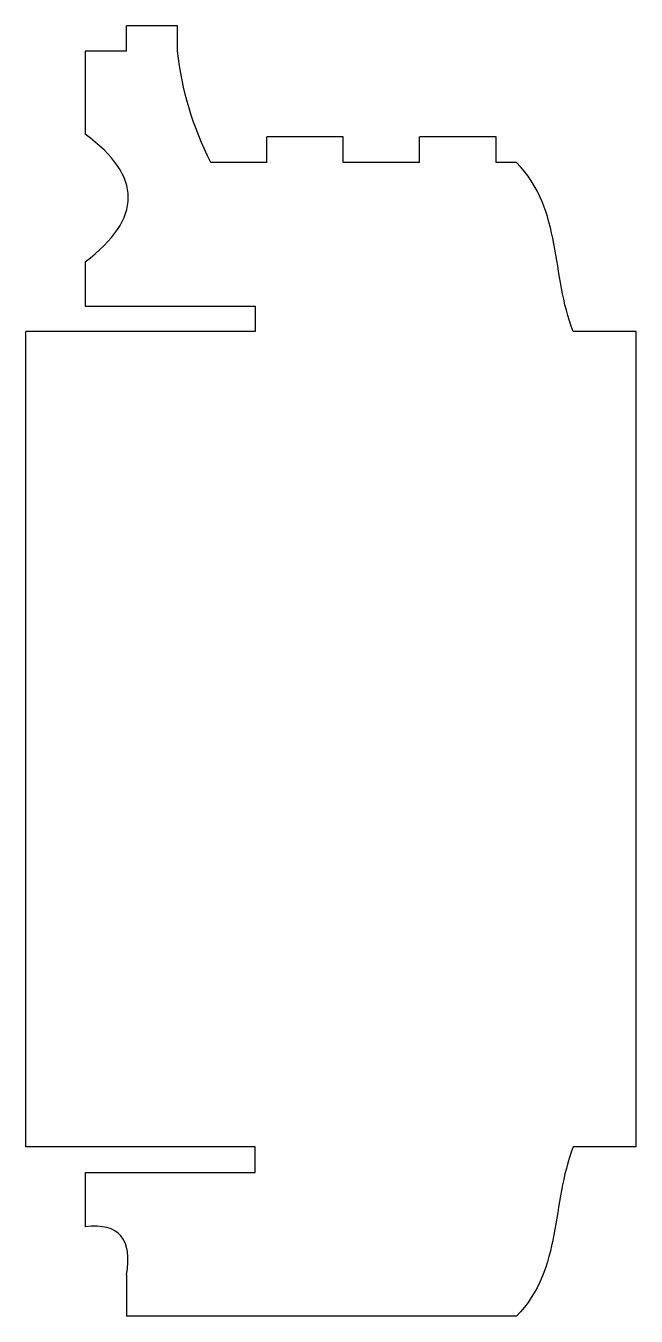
# Model space of a CAD drawing. Header units: millimetres. Extents: x -189 to -70, y -113 to 140.
import ezdxf

# ---------------------------------------------------------------- set-up
doc = ezdxf.new("R2010")
doc.units = ezdxf.units.MM

msp = doc.modelspace()

# ---------------------------------------------------------------- linework, layer by layer
at = {"color": 7, "linetype": 'Continuous', "lineweight": 25}
for p, q in [((-169.62, 135), (-169.62, 140)), ((-159.62, 140), (-169.62, 140)), ((-159.62, 135), (-159.62, 140)), ((-177.73, 135), (-177.73, 118.73)), ((-169.62, 135), (-177.73, 135)), ((-142.11, 113.2), (-142.11, 118.2)), ((-127.11, 118.2), (-142.11, 118.2)), ((-127.11, 113.2), (-127.11, 118.2)), ((-112.11, 113.2), (-112.11, 118.2)), ((-97.11, 118.2), (-112.11, 118.2)), ((-97.11, 113.2), (-97.11, 118.2)), ((-142.11, 113.2), (-153.11, 113.2)), ((-112.11, 113.2), (-127.11, 113.2)), ((-93.11, 113.2), (-97.11, 113.2)), ((-177.73, 93.7), (-177.73, 85)), ((-177.73, 85), (-144.4, 85)), ((-144.4, 85), (-144.4, 80)), ((-189.4, -80), (-189.4, 80)), ((-144.4, 80), (-189.4, 80)), ((-69.61, 80), (-81.95, 80)), ((-69.61, -80), (-69.61, 80)), ((-144.4, -80), (-189.4, -80)), ((-144.4, -85), (-144.4, -80)), ((-69.61, -80), (-81.95, -80)), ((-177.73, -85), (-177.73, -95.65)), ((-177.73, -85), (-144.4, -85)), ((-169.65, -105.09), (-169.65, -113.2)), ((-93.11, -113.2), (-169.65, -113.2))]:
    msp.add_line(p, q, dxfattribs=at)
for points in [[(-153.11, 113.2), (-156.58, 120.08), (-158.75, 127.35), (-159.62, 135)], [(-177.73, 93.7), (-166.47, 102.16), (-166.47, 110.51), (-177.73, 118.73)], [(-81.95, 80), (-86.34, 90.99), (-84, 103.89), (-93.11, 113.2)], [(-81.95, -80), (-86.34, -90.99), (-84, -103.89), (-93.11, -113.2)], [(-169.65, -105.09), (-168.39, -98.04), (-171.08, -94.89), (-177.73, -95.65)]]:
    msp.add_open_spline(points, degree=3, dxfattribs=at)

doc.saveas('drawing.dxf')
